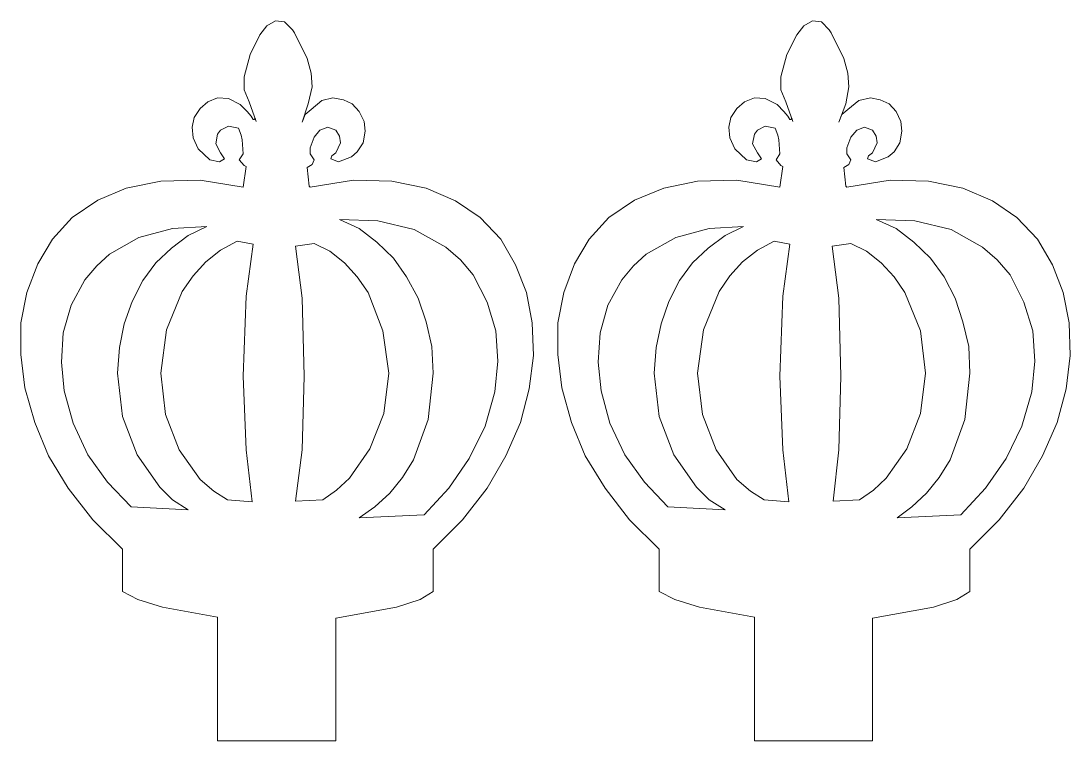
# Model space of a CAD drawing. Header units: inches. Extents: x -4.04 to 3.96, y -5.52 to 0.82.
# Drawn here: x 0.8824 to 1.2558, y -2.6789 to -2.4227 of the extents above; entities that cross this region are included whole.
import ezdxf

# ---------------------------------------------------------------- set-up
doc = ezdxf.new("R2010")
doc.units = ezdxf.units.IN
doc.header["$MEASUREMENT"] = 0
doc.layers.add('Katman 1', color=7, linetype='Continuous')

msp = doc.modelspace()

# ---------------------------------------------------------------- linework, layer by layer
at = {"layer": 'Katman 1', "color": 250, "lineweight": 9}
for points in [[(0.96992, -2.4244), (0.96992, -2.4244), (0.97304, -2.42266), (0.97304, -2.42266)], [(0.97304, -2.42266), (0.97304, -2.42266), (0.97621, -2.423), (0.97621, -2.423)], [(0.97621, -2.423), (0.97621, -2.423), (0.97899, -2.42581), (0.97899, -2.42581)], [(1.16102, -2.4244), (1.16102, -2.4244), (1.16413, -2.42266), (1.16413, -2.42266)], [(1.16413, -2.42266), (1.16413, -2.42266), (1.16731, -2.423), (1.16731, -2.423)], [(1.16731, -2.423), (1.16731, -2.423), (1.17009, -2.42581), (1.17009, -2.42581)], [(0.96746, -2.42757), (0.96746, -2.42757), (0.96992, -2.4244), (0.96992, -2.4244)], [(0.97899, -2.42581), (0.97899, -2.42581), (0.9797, -2.42686), (0.9797, -2.42686)], [(0.9797, -2.42686), (0.9797, -2.42686), (0.98428, -2.43597), (0.98428, -2.43597)], [(1.15853, -2.42757), (1.15853, -2.42757), (1.16102, -2.4244), (1.16102, -2.4244)], [(1.17009, -2.42581), (1.17009, -2.42581), (1.17076, -2.42686), (1.17076, -2.42686)], [(1.17076, -2.42686), (1.17076, -2.42686), (1.17533, -2.43597), (1.17533, -2.43597)], [(0.96392, -2.43455), (0.96392, -2.43455), (0.96746, -2.42757), (0.96746, -2.42757)], [(1.15502, -2.43455), (1.15502, -2.43455), (1.15853, -2.42757), (1.15853, -2.42757)], [(0.96185, -2.44259), (0.96185, -2.44259), (0.96392, -2.43455), (0.96392, -2.43455)], [(1.15293, -2.44259), (1.15293, -2.44259), (1.15502, -2.43455), (1.15502, -2.43455)], [(0.98428, -2.43597), (0.98428, -2.43597), (0.98563, -2.44122), (0.98563, -2.44122)], [(1.17533, -2.43597), (1.17533, -2.43597), (1.17676, -2.44122), (1.17676, -2.44122)], [(0.98563, -2.44122), (0.98563, -2.44122), (0.98601, -2.44611), (0.98601, -2.44611)], [(1.17676, -2.44122), (1.17676, -2.44122), (1.17709, -2.44611), (1.17709, -2.44611)], [(0.96185, -2.44713), (0.96185, -2.44713), (0.96185, -2.44259), (0.96185, -2.44259)], [(1.15293, -2.44713), (1.15293, -2.44713), (1.15293, -2.44259), (1.15293, -2.44259)], [(0.96359, -2.45137), (0.96359, -2.45137), (0.96185, -2.44713), (0.96185, -2.44713)], [(0.98601, -2.44611), (0.98601, -2.44611), (0.98459, -2.45208), (0.98459, -2.45208)], [(1.15469, -2.45137), (1.15469, -2.45137), (1.15293, -2.44713), (1.15293, -2.44713)], [(1.17709, -2.44611), (1.17709, -2.44611), (1.17604, -2.45208), (1.17604, -2.45208)], [(0.94612, -2.4538), (0.94612, -2.4538), (0.9489, -2.45137), (0.9489, -2.45137)], [(0.9489, -2.45137), (0.9489, -2.45137), (0.95239, -2.44997), (0.95239, -2.44997)], [(0.95239, -2.44997), (0.95239, -2.44997), (0.95626, -2.45028), (0.95626, -2.45028)], [(0.95626, -2.45028), (0.95626, -2.45028), (0.96046, -2.45242), (0.96046, -2.45242)], [(0.96046, -2.45242), (0.96046, -2.45242), (0.96288, -2.45486), (0.96288, -2.45486)], [(0.96606, -2.45837), (0.96606, -2.45837), (0.96359, -2.45137), (0.96359, -2.45137)], [(0.98459, -2.45208), (0.98459, -2.45208), (0.98248, -2.45871), (0.98248, -2.45871)], [(0.98563, -2.45415), (0.98563, -2.45415), (0.9895, -2.451), (0.9895, -2.451)], [(0.9895, -2.451), (0.9895, -2.451), (0.99335, -2.44997), (0.99335, -2.44997)], [(0.99335, -2.44997), (0.99335, -2.44997), (0.99721, -2.45069), (0.99721, -2.45069)], [(0.99721, -2.45069), (0.99721, -2.45069), (1.00032, -2.45208), (1.00032, -2.45208)], [(1.00032, -2.45208), (1.00032, -2.45208), (1.00279, -2.45486), (1.00279, -2.45486)], [(1.13718, -2.4538), (1.13718, -2.4538), (1.14, -2.45137), (1.14, -2.45137)], [(1.14, -2.45137), (1.14, -2.45137), (1.14349, -2.44997), (1.14349, -2.44997)], [(1.14349, -2.44997), (1.14349, -2.44997), (1.14733, -2.45028), (1.14733, -2.45028)], [(1.14733, -2.45028), (1.14733, -2.45028), (1.15154, -2.45242), (1.15154, -2.45242)], [(1.15154, -2.45242), (1.15154, -2.45242), (1.154, -2.45486), (1.154, -2.45486)], [(1.15715, -2.45837), (1.15715, -2.45837), (1.15469, -2.45137), (1.15469, -2.45137)], [(1.17604, -2.45208), (1.17604, -2.45208), (1.17358, -2.45871), (1.17358, -2.45871)], [(1.17676, -2.45415), (1.17676, -2.45415), (1.18062, -2.451), (1.18062, -2.451)], [(1.18062, -2.451), (1.18062, -2.451), (1.18478, -2.44997), (1.18478, -2.44997)], [(1.18478, -2.44997), (1.18478, -2.44997), (1.18827, -2.45069), (1.18827, -2.45069)], [(1.18827, -2.45069), (1.18827, -2.45069), (1.19145, -2.45208), (1.19145, -2.45208)], [(1.19145, -2.45208), (1.19145, -2.45208), (1.19389, -2.45486), (1.19389, -2.45486)], [(0.94328, -2.46044), (0.94328, -2.46044), (0.94399, -2.45695), (0.94399, -2.45695)], [(0.94399, -2.45695), (0.94399, -2.45695), (0.94612, -2.4538), (0.94612, -2.4538)], [(0.96288, -2.45486), (0.96288, -2.45486), (0.9643, -2.45657), (0.9643, -2.45657)], [(0.9643, -2.45657), (0.9643, -2.45657), (0.96499, -2.45766), (0.96499, -2.45766)], [(0.98248, -2.45871), (0.98248, -2.45871), (0.98357, -2.45591), (0.98357, -2.45591)], [(0.98357, -2.45591), (0.98357, -2.45591), (0.98563, -2.45415), (0.98563, -2.45415)], [(1.00279, -2.45486), (1.00279, -2.45486), (1.00455, -2.45837), (1.00455, -2.45837)], [(1.13438, -2.46044), (1.13438, -2.46044), (1.13509, -2.45695), (1.13509, -2.45695)], [(1.13509, -2.45695), (1.13509, -2.45695), (1.13718, -2.4538), (1.13718, -2.4538)], [(1.154, -2.45486), (1.154, -2.45486), (1.1554, -2.45657), (1.1554, -2.45657)], [(1.1554, -2.45657), (1.1554, -2.45657), (1.15607, -2.45766), (1.15607, -2.45766)], [(1.17358, -2.45871), (1.17358, -2.45871), (1.17462, -2.45591), (1.17462, -2.45591)], [(1.17462, -2.45591), (1.17462, -2.45591), (1.17676, -2.45415), (1.17676, -2.45415)], [(1.19389, -2.45486), (1.19389, -2.45486), (1.19565, -2.45837), (1.19565, -2.45837)], [(0.94366, -2.46429), (0.94366, -2.46429), (0.94328, -2.46044), (0.94328, -2.46044)], [(0.95626, -2.46011), (0.95626, -2.46011), (0.95343, -2.46151), (0.95343, -2.46151)], [(0.95976, -2.46082), (0.95976, -2.46082), (0.95626, -2.46011), (0.95626, -2.46011)], [(0.96081, -2.46324), (0.96081, -2.46324), (0.95976, -2.46082), (0.95976, -2.46082)], [(0.96499, -2.45766), (0.96499, -2.45766), (0.96539, -2.45766), (0.96539, -2.45766)], [(0.96539, -2.45766), (0.96539, -2.45766), (0.9657, -2.45729), (0.9657, -2.45729)], [(0.9657, -2.45729), (0.9657, -2.45729), (0.96606, -2.45837), (0.96606, -2.45837)], [(0.99159, -2.46044), (0.99159, -2.46044), (0.98879, -2.46151), (0.98879, -2.46151)], [(0.99444, -2.46151), (0.99444, -2.46151), (0.99159, -2.46044), (0.99159, -2.46044)], [(1.00455, -2.45837), (1.00455, -2.45837), (1.0049, -2.46186), (1.0049, -2.46186)], [(1.13471, -2.46429), (1.13471, -2.46429), (1.13438, -2.46044), (1.13438, -2.46044)], [(1.14733, -2.46011), (1.14733, -2.46011), (1.14456, -2.46151), (1.14456, -2.46151)], [(1.15082, -2.46082), (1.15082, -2.46082), (1.14733, -2.46011), (1.14733, -2.46011)], [(1.15187, -2.46324), (1.15187, -2.46324), (1.15082, -2.46082), (1.15082, -2.46082)], [(1.15607, -2.45766), (1.15607, -2.45766), (1.15644, -2.45766), (1.15644, -2.45766)], [(1.15644, -2.45766), (1.15644, -2.45766), (1.15678, -2.45729), (1.15678, -2.45729)], [(1.15678, -2.45729), (1.15678, -2.45729), (1.15715, -2.45837), (1.15715, -2.45837)], [(1.18271, -2.46044), (1.18271, -2.46044), (1.17991, -2.46151), (1.17991, -2.46151)], [(1.18549, -2.46151), (1.18549, -2.46151), (1.18271, -2.46044), (1.18271, -2.46044)], [(1.19565, -2.45837), (1.19565, -2.45837), (1.19596, -2.46186), (1.19596, -2.46186)], [(0.94541, -2.46815), (0.94541, -2.46815), (0.94366, -2.46429), (0.94366, -2.46429)], [(0.95239, -2.46291), (0.95239, -2.46291), (0.9517, -2.46642), (0.9517, -2.46642)], [(0.95343, -2.46151), (0.95343, -2.46151), (0.95239, -2.46291), (0.95239, -2.46291)], [(0.96117, -2.465), (0.96117, -2.465), (0.96081, -2.46324), (0.96081, -2.46324)], [(0.9867, -2.46395), (0.9867, -2.46395), (0.9853, -2.46782), (0.9853, -2.46782)], [(0.98879, -2.46151), (0.98879, -2.46151), (0.9867, -2.46395), (0.9867, -2.46395)], [(0.99579, -2.46362), (0.99579, -2.46362), (0.99444, -2.46151), (0.99444, -2.46151)], [(0.99615, -2.46606), (0.99615, -2.46606), (0.99579, -2.46362), (0.99579, -2.46362)], [(1.0049, -2.46186), (1.0049, -2.46186), (1.00422, -2.46606), (1.00422, -2.46606)], [(1.13651, -2.46815), (1.13651, -2.46815), (1.13471, -2.46429), (1.13471, -2.46429)], [(1.14349, -2.46291), (1.14349, -2.46291), (1.14278, -2.46642), (1.14278, -2.46642)], [(1.14456, -2.46151), (1.14456, -2.46151), (1.14349, -2.46291), (1.14349, -2.46291)], [(1.15222, -2.465), (1.15222, -2.465), (1.15187, -2.46324), (1.15187, -2.46324)], [(1.1778, -2.46395), (1.1778, -2.46395), (1.17642, -2.46782), (1.17642, -2.46782)], [(1.17991, -2.46151), (1.17991, -2.46151), (1.1778, -2.46395), (1.1778, -2.46395)], [(1.18687, -2.46362), (1.18687, -2.46362), (1.18549, -2.46151), (1.18549, -2.46151)], [(1.18722, -2.46606), (1.18722, -2.46606), (1.18687, -2.46362), (1.18687, -2.46362)], [(1.19596, -2.46186), (1.19596, -2.46186), (1.19527, -2.46606), (1.19527, -2.46606)], [(0.94961, -2.47202), (0.94961, -2.47202), (0.94541, -2.46815), (0.94541, -2.46815)], [(0.9517, -2.46642), (0.9517, -2.46642), (0.95343, -2.46955), (0.95343, -2.46955)], [(0.96152, -2.46991), (0.96152, -2.46991), (0.96117, -2.465), (0.96117, -2.465)], [(0.9853, -2.46782), (0.9853, -2.46782), (0.9853, -2.46991), (0.9853, -2.46991)], [(0.99444, -2.46955), (0.99444, -2.46955), (0.99615, -2.46606), (0.99615, -2.46606)], [(1.00422, -2.46606), (1.00422, -2.46606), (1.00212, -2.46924), (1.00212, -2.46924)], [(1.14071, -2.47202), (1.14071, -2.47202), (1.13651, -2.46815), (1.13651, -2.46815)], [(1.14278, -2.46642), (1.14278, -2.46642), (1.14456, -2.46955), (1.14456, -2.46955)], [(1.15257, -2.46991), (1.15257, -2.46991), (1.15222, -2.465), (1.15222, -2.465)], [(1.17642, -2.46782), (1.17642, -2.46782), (1.17642, -2.46991), (1.17642, -2.46991)], [(1.18549, -2.46955), (1.18549, -2.46955), (1.18722, -2.46606), (1.18722, -2.46606)], [(1.19527, -2.46606), (1.19527, -2.46606), (1.1932, -2.46924), (1.1932, -2.46924)], [(0.9531, -2.47273), (0.9531, -2.47273), (0.94961, -2.47202), (0.94961, -2.47202)], [(0.95483, -2.47167), (0.95483, -2.47167), (0.9531, -2.47273), (0.9531, -2.47273)], [(0.95343, -2.46955), (0.95343, -2.46955), (0.95483, -2.47167), (0.95483, -2.47167)], [(0.9601, -2.47202), (0.9601, -2.47202), (0.96152, -2.46991), (0.96152, -2.46991)], [(0.96185, -2.47411), (0.96185, -2.47411), (0.9601, -2.47202), (0.9601, -2.47202)], [(0.9853, -2.46991), (0.9853, -2.46991), (0.9867, -2.47202), (0.9867, -2.47202)], [(0.9867, -2.47202), (0.9867, -2.47202), (0.98601, -2.47378), (0.98601, -2.47378)], [(0.99263, -2.47167), (0.99263, -2.47167), (0.99301, -2.4706), (0.99301, -2.4706)], [(0.99546, -2.47273), (0.99546, -2.47273), (0.99263, -2.47167), (0.99263, -2.47167)], [(0.99301, -2.4706), (0.99301, -2.4706), (0.99444, -2.46955), (0.99444, -2.46955)], [(1.00002, -2.47098), (1.00002, -2.47098), (0.99546, -2.47273), (0.99546, -2.47273)], [(1.00212, -2.46924), (1.00212, -2.46924), (1.00002, -2.47098), (1.00002, -2.47098)], [(1.1442, -2.47273), (1.1442, -2.47273), (1.14071, -2.47202), (1.14071, -2.47202)], [(1.14596, -2.47167), (1.14596, -2.47167), (1.1442, -2.47273), (1.1442, -2.47273)], [(1.14456, -2.46955), (1.14456, -2.46955), (1.14596, -2.47167), (1.14596, -2.47167)], [(1.1512, -2.47202), (1.1512, -2.47202), (1.15257, -2.46991), (1.15257, -2.46991)], [(1.15293, -2.47411), (1.15293, -2.47411), (1.1512, -2.47202), (1.1512, -2.47202)], [(1.17642, -2.46991), (1.17642, -2.46991), (1.1778, -2.47202), (1.1778, -2.47202)], [(1.1778, -2.47202), (1.1778, -2.47202), (1.17709, -2.47378), (1.17709, -2.47378)], [(1.18373, -2.47167), (1.18373, -2.47167), (1.18409, -2.4706), (1.18409, -2.4706)], [(1.18654, -2.47273), (1.18654, -2.47273), (1.18373, -2.47167), (1.18373, -2.47167)], [(1.18409, -2.4706), (1.18409, -2.4706), (1.18549, -2.46955), (1.18549, -2.46955)], [(1.19107, -2.47098), (1.19107, -2.47098), (1.18654, -2.47273), (1.18654, -2.47273)], [(1.1932, -2.46924), (1.1932, -2.46924), (1.19107, -2.47098), (1.19107, -2.47098)], [(0.96152, -2.4818), (0.96152, -2.4818), (0.96254, -2.47444), (0.96254, -2.47444)], [(0.96254, -2.47444), (0.96254, -2.47444), (0.96185, -2.47411), (0.96185, -2.47411)], [(0.98601, -2.47378), (0.98601, -2.47378), (0.98428, -2.47482), (0.98428, -2.47482)], [(0.98428, -2.47482), (0.98428, -2.47482), (0.98495, -2.48146), (0.98495, -2.48146)], [(1.15257, -2.4818), (1.15257, -2.4818), (1.15365, -2.47444), (1.15365, -2.47444)], [(1.15365, -2.47444), (1.15365, -2.47444), (1.15293, -2.47411), (1.15293, -2.47411)], [(1.17709, -2.47378), (1.17709, -2.47378), (1.17533, -2.47482), (1.17533, -2.47482)], [(1.17533, -2.47482), (1.17533, -2.47482), (1.17604, -2.48146), (1.17604, -2.48146)], [(0.93212, -2.47971), (0.93212, -2.47971), (0.94612, -2.47935), (0.94612, -2.47935)], [(0.94612, -2.47935), (0.94612, -2.47935), (0.96152, -2.4818), (0.96152, -2.4818)], [(0.9853, -2.4818), (0.9853, -2.4818), (1.00072, -2.47935), (1.00072, -2.47935)], [(1.00072, -2.47935), (1.00072, -2.47935), (1.01435, -2.47971), (1.01435, -2.47971)], [(1.12317, -2.47971), (1.12317, -2.47971), (1.13718, -2.47935), (1.13718, -2.47935)], [(1.13718, -2.47935), (1.13718, -2.47935), (1.15257, -2.4818), (1.15257, -2.4818)], [(1.17642, -2.4818), (1.17642, -2.4818), (1.19178, -2.47935), (1.19178, -2.47935)], [(1.19178, -2.47935), (1.19178, -2.47935), (1.20543, -2.47971), (1.20543, -2.47971)], [(0.9097, -2.48637), (0.9097, -2.48637), (0.91985, -2.48213), (0.91985, -2.48213)], [(0.91985, -2.48213), (0.91985, -2.48213), (0.93212, -2.47971), (0.93212, -2.47971)], [(0.98495, -2.48146), (0.98495, -2.48146), (0.9853, -2.4818), (0.9853, -2.4818)], [(1.01435, -2.47971), (1.01435, -2.47971), (1.02659, -2.48213), (1.02659, -2.48213)], [(1.02659, -2.48213), (1.02659, -2.48213), (1.03708, -2.48671), (1.03708, -2.48671)], [(1.10082, -2.48637), (1.10082, -2.48637), (1.11128, -2.48213), (1.11128, -2.48213)], [(1.11128, -2.48213), (1.11128, -2.48213), (1.12317, -2.47971), (1.12317, -2.47971)], [(1.17604, -2.48146), (1.17604, -2.48146), (1.17642, -2.4818), (1.17642, -2.4818)], [(1.20543, -2.47971), (1.20543, -2.47971), (1.21769, -2.48213), (1.21769, -2.48213)], [(1.21769, -2.48213), (1.21769, -2.48213), (1.2282, -2.48671), (1.2282, -2.48671)], [(0.90063, -2.49264), (0.90063, -2.49264), (0.9097, -2.48637), (0.9097, -2.48637)], [(1.03708, -2.48671), (1.03708, -2.48671), (1.04586, -2.49264), (1.04586, -2.49264)], [(1.09169, -2.49264), (1.09169, -2.49264), (1.10082, -2.48637), (1.10082, -2.48637)], [(1.2282, -2.48671), (1.2282, -2.48671), (1.23694, -2.49264), (1.23694, -2.49264)], [(0.89363, -2.50035), (0.89363, -2.50035), (0.90063, -2.49264), (0.90063, -2.49264)], [(1.00279, -2.49648), (1.00279, -2.49648), (0.99579, -2.49333), (0.99579, -2.49333)], [(0.99579, -2.49333), (0.99579, -2.49333), (1.00946, -2.49371), (1.00946, -2.49371)], [(1.00946, -2.49371), (1.00946, -2.49371), (1.02241, -2.49687), (1.02241, -2.49687)], [(1.04586, -2.49264), (1.04586, -2.49264), (1.05319, -2.50035), (1.05319, -2.50035)], [(1.08469, -2.50035), (1.08469, -2.50035), (1.09169, -2.49264), (1.09169, -2.49264)], [(1.19389, -2.49648), (1.19389, -2.49648), (1.18687, -2.49333), (1.18687, -2.49333)], [(1.18687, -2.49333), (1.18687, -2.49333), (1.20056, -2.49371), (1.20056, -2.49371)], [(1.20056, -2.49371), (1.20056, -2.49371), (1.21349, -2.49687), (1.21349, -2.49687)], [(1.23694, -2.49264), (1.23694, -2.49264), (1.2443, -2.50035), (1.2443, -2.50035)], [(0.93628, -2.49648), (0.93628, -2.49648), (0.92439, -2.49967), (0.92439, -2.49967)], [(0.94852, -2.49582), (0.94852, -2.49582), (0.93628, -2.49648), (0.93628, -2.49648)], [(0.94192, -2.49895), (0.94192, -2.49895), (0.94852, -2.49582), (0.94852, -2.49582)], [(1.00908, -2.5014), (1.00908, -2.5014), (1.00279, -2.49648), (1.00279, -2.49648)], [(1.02241, -2.49687), (1.02241, -2.49687), (1.03359, -2.50315), (1.03359, -2.50315)], [(1.1274, -2.49648), (1.1274, -2.49648), (1.11548, -2.49967), (1.11548, -2.49967)], [(1.13962, -2.49582), (1.13962, -2.49582), (1.1274, -2.49648), (1.1274, -2.49648)], [(1.13302, -2.49895), (1.13302, -2.49895), (1.13962, -2.49582), (1.13962, -2.49582)], [(1.20018, -2.5014), (1.20018, -2.5014), (1.19389, -2.49648), (1.19389, -2.49648)], [(1.21349, -2.49687), (1.21349, -2.49687), (1.22469, -2.50315), (1.22469, -2.50315)], [(0.88834, -2.50909), (0.88834, -2.50909), (0.89363, -2.50035), (0.89363, -2.50035)], [(0.92439, -2.49967), (0.92439, -2.49967), (0.9139, -2.5056), (0.9139, -2.5056)], [(0.93596, -2.50349), (0.93596, -2.50349), (0.94192, -2.49895), (0.94192, -2.49895)], [(0.95939, -2.50106), (0.95939, -2.50106), (0.95343, -2.5042), (0.95343, -2.5042)], [(0.96499, -2.50211), (0.96499, -2.50211), (0.95939, -2.50106), (0.95939, -2.50106)], [(0.9867, -2.50178), (0.9867, -2.50178), (0.98006, -2.50278), (0.98006, -2.50278)], [(0.9923, -2.50458), (0.9923, -2.50458), (0.9867, -2.50178), (0.9867, -2.50178)], [(1.01504, -2.50702), (1.01504, -2.50702), (1.00908, -2.5014), (1.00908, -2.5014)], [(1.05319, -2.50035), (1.05319, -2.50035), (1.05848, -2.50944), (1.05848, -2.50944)], [(1.07944, -2.50909), (1.07944, -2.50909), (1.08469, -2.50035), (1.08469, -2.50035)], [(1.11548, -2.49967), (1.11548, -2.49967), (1.105, -2.5056), (1.105, -2.5056)], [(1.12702, -2.50349), (1.12702, -2.50349), (1.13302, -2.49895), (1.13302, -2.49895)], [(1.15049, -2.50106), (1.15049, -2.50106), (1.14456, -2.5042), (1.14456, -2.5042)], [(1.15607, -2.50211), (1.15607, -2.50211), (1.15049, -2.50106), (1.15049, -2.50106)], [(1.1778, -2.50178), (1.1778, -2.50178), (1.17118, -2.50278), (1.17118, -2.50278)], [(1.1834, -2.50458), (1.1834, -2.50458), (1.1778, -2.50178), (1.1778, -2.50178)], [(1.20614, -2.50702), (1.20614, -2.50702), (1.20018, -2.5014), (1.20018, -2.5014)], [(1.2443, -2.50035), (1.2443, -2.50035), (1.24954, -2.50944), (1.24954, -2.50944)], [(0.9139, -2.5056), (0.9139, -2.5056), (0.90936, -2.50982), (0.90936, -2.50982)], [(0.93039, -2.50876), (0.93039, -2.50876), (0.93596, -2.50349), (0.93596, -2.50349)], [(0.95343, -2.5042), (0.95343, -2.5042), (0.94823, -2.5084), (0.94823, -2.5084)], [(0.96254, -2.52062), (0.96254, -2.52062), (0.96499, -2.50211), (0.96499, -2.50211)], [(0.98006, -2.50278), (0.98006, -2.50278), (0.98248, -2.52133), (0.98248, -2.52133)], [(0.99755, -2.50876), (0.99755, -2.50876), (0.9923, -2.50458), (0.9923, -2.50458)], [(1.03359, -2.50315), (1.03359, -2.50315), (1.03884, -2.50769), (1.03884, -2.50769)], [(1.105, -2.5056), (1.105, -2.5056), (1.10046, -2.50982), (1.10046, -2.50982)], [(1.12144, -2.50876), (1.12144, -2.50876), (1.12702, -2.50349), (1.12702, -2.50349)], [(1.14456, -2.5042), (1.14456, -2.5042), (1.13929, -2.5084), (1.13929, -2.5084)], [(1.15365, -2.52062), (1.15365, -2.52062), (1.15607, -2.50211), (1.15607, -2.50211)], [(1.17118, -2.50278), (1.17118, -2.50278), (1.17358, -2.52133), (1.17358, -2.52133)], [(1.18865, -2.50876), (1.18865, -2.50876), (1.1834, -2.50458), (1.1834, -2.50458)], [(1.22469, -2.50315), (1.22469, -2.50315), (1.22994, -2.50769), (1.22994, -2.50769)], [(0.8845, -2.51924), (0.8845, -2.51924), (0.88834, -2.50909), (0.88834, -2.50909)], [(0.92581, -2.51504), (0.92581, -2.51504), (0.93039, -2.50876), (0.93039, -2.50876)], [(0.94823, -2.5084), (0.94823, -2.5084), (0.94366, -2.51331), (0.94366, -2.51331)], [(1.00212, -2.51364), (1.00212, -2.51364), (0.99755, -2.50876), (0.99755, -2.50876)], [(1.01959, -2.51364), (1.01959, -2.51364), (1.01504, -2.50702), (1.01504, -2.50702)], [(1.03884, -2.50769), (1.03884, -2.50769), (1.04339, -2.51298), (1.04339, -2.51298)], [(1.05848, -2.50944), (1.05848, -2.50944), (1.06231, -2.51924), (1.06231, -2.51924)], [(1.07562, -2.51924), (1.07562, -2.51924), (1.07944, -2.50909), (1.07944, -2.50909)], [(1.11686, -2.51504), (1.11686, -2.51504), (1.12144, -2.50876), (1.12144, -2.50876)], [(1.13929, -2.5084), (1.13929, -2.5084), (1.13471, -2.51331), (1.13471, -2.51331)], [(1.1932, -2.51364), (1.1932, -2.51364), (1.18865, -2.50876), (1.18865, -2.50876)], [(1.21105, -2.51364), (1.21105, -2.51364), (1.20614, -2.50702), (1.20614, -2.50702)], [(1.22994, -2.50769), (1.22994, -2.50769), (1.23447, -2.51298), (1.23447, -2.51298)], [(1.24954, -2.50944), (1.24954, -2.50944), (1.25341, -2.51924), (1.25341, -2.51924)], [(0.90936, -2.50982), (0.90936, -2.50982), (0.90516, -2.51473), (0.90516, -2.51473)], [(1.04339, -2.51298), (1.04339, -2.51298), (1.04833, -2.52276), (1.04833, -2.52276)], [(1.10046, -2.50982), (1.10046, -2.50982), (1.09626, -2.51473), (1.09626, -2.51473)], [(1.23447, -2.51298), (1.23447, -2.51298), (1.23938, -2.52276), (1.23938, -2.52276)], [(0.90516, -2.51473), (0.90516, -2.51473), (0.90025, -2.5238), (0.90025, -2.5238)], [(0.92196, -2.52242), (0.92196, -2.52242), (0.92581, -2.51504), (0.92581, -2.51504)], [(0.94366, -2.51331), (0.94366, -2.51331), (0.93979, -2.51889), (0.93979, -2.51889)], [(1.00595, -2.51924), (1.00595, -2.51924), (1.00212, -2.51364), (1.00212, -2.51364)], [(1.02381, -2.52133), (1.02381, -2.52133), (1.01959, -2.51364), (1.01959, -2.51364)], [(1.09626, -2.51473), (1.09626, -2.51473), (1.09135, -2.5238), (1.09135, -2.5238)], [(1.11304, -2.52242), (1.11304, -2.52242), (1.11686, -2.51504), (1.11686, -2.51504)], [(1.13471, -2.51331), (1.13471, -2.51331), (1.13089, -2.51889), (1.13089, -2.51889)], [(1.19707, -2.51924), (1.19707, -2.51924), (1.1932, -2.51364), (1.1932, -2.51364)], [(1.21492, -2.52133), (1.21492, -2.52133), (1.21105, -2.51364), (1.21105, -2.51364)], [(0.88239, -2.53011), (0.88239, -2.53011), (0.8845, -2.51924), (0.8845, -2.51924)], [(0.93979, -2.51889), (0.93979, -2.51889), (0.93419, -2.53258), (0.93419, -2.53258)], [(0.96152, -2.549), (0.96152, -2.549), (0.96254, -2.52062), (0.96254, -2.52062)], [(1.01119, -2.53291), (1.01119, -2.53291), (1.00595, -2.51924), (1.00595, -2.51924)], [(1.06231, -2.51924), (1.06231, -2.51924), (1.0644, -2.53011), (1.0644, -2.53011)], [(1.07351, -2.53011), (1.07351, -2.53011), (1.07562, -2.51924), (1.07562, -2.51924)], [(1.13089, -2.51889), (1.13089, -2.51889), (1.12531, -2.53258), (1.12531, -2.53258)], [(1.15257, -2.549), (1.15257, -2.549), (1.15365, -2.52062), (1.15365, -2.52062)], [(1.20262, -2.53291), (1.20262, -2.53291), (1.19707, -2.51924), (1.19707, -2.51924)], [(1.25341, -2.51924), (1.25341, -2.51924), (1.25549, -2.53011), (1.25549, -2.53011)], [(0.90025, -2.5238), (0.90025, -2.5238), (0.89745, -2.5336), (0.89745, -2.5336)], [(0.91914, -2.53046), (0.91914, -2.53046), (0.92196, -2.52242), (0.92196, -2.52242)], [(0.98248, -2.52133), (0.98248, -2.52133), (0.98319, -2.549), (0.98319, -2.549)], [(1.02659, -2.52976), (1.02659, -2.52976), (1.02381, -2.52133), (1.02381, -2.52133)], [(1.04833, -2.52276), (1.04833, -2.52276), (1.05144, -2.53291), (1.05144, -2.53291)], [(1.09135, -2.5238), (1.09135, -2.5238), (1.08853, -2.5336), (1.08853, -2.5336)], [(1.11024, -2.53046), (1.11024, -2.53046), (1.11304, -2.52242), (1.11304, -2.52242)], [(1.17358, -2.52133), (1.17358, -2.52133), (1.17429, -2.549), (1.17429, -2.549)], [(1.21769, -2.52976), (1.21769, -2.52976), (1.21492, -2.52133), (1.21492, -2.52133)], [(1.23938, -2.52276), (1.23938, -2.52276), (1.24254, -2.53291), (1.24254, -2.53291)], [(0.88239, -2.54131), (0.88239, -2.54131), (0.88239, -2.53011), (0.88239, -2.53011)], [(0.91741, -2.53885), (0.91741, -2.53885), (0.91914, -2.53046), (0.91914, -2.53046)], [(1.02868, -2.53854), (1.02868, -2.53854), (1.02659, -2.52976), (1.02659, -2.52976)], [(1.0644, -2.53011), (1.0644, -2.53011), (1.06478, -2.54165), (1.06478, -2.54165)], [(1.07351, -2.54131), (1.07351, -2.54131), (1.07351, -2.53011), (1.07351, -2.53011)], [(1.10851, -2.53885), (1.10851, -2.53885), (1.11024, -2.53046), (1.11024, -2.53046)], [(1.21978, -2.53854), (1.21978, -2.53854), (1.21769, -2.52976), (1.21769, -2.52976)], [(1.25549, -2.53011), (1.25549, -2.53011), (1.25583, -2.54165), (1.25583, -2.54165)], [(0.89745, -2.5336), (0.89745, -2.5336), (0.89676, -2.54411), (0.89676, -2.54411)], [(0.93419, -2.53258), (0.93419, -2.53258), (0.93212, -2.54793), (0.93212, -2.54793)], [(1.01328, -2.54793), (1.01328, -2.54793), (1.01119, -2.53291), (1.01119, -2.53291)], [(1.05144, -2.53291), (1.05144, -2.53291), (1.05213, -2.54374), (1.05213, -2.54374)], [(1.08853, -2.5336), (1.08853, -2.5336), (1.08784, -2.54411), (1.08784, -2.54411)], [(1.12531, -2.53258), (1.12531, -2.53258), (1.12317, -2.54793), (1.12317, -2.54793)], [(1.20438, -2.54793), (1.20438, -2.54793), (1.20262, -2.53291), (1.20262, -2.53291)], [(1.24254, -2.53291), (1.24254, -2.53291), (1.24325, -2.54374), (1.24325, -2.54374)], [(0.91672, -2.54793), (0.91672, -2.54793), (0.91741, -2.53885), (0.91741, -2.53885)], [(1.02906, -2.54793), (1.02906, -2.54793), (1.02868, -2.53854), (1.02868, -2.53854)], [(1.1078, -2.54793), (1.1078, -2.54793), (1.10851, -2.53885), (1.10851, -2.53885)], [(1.22011, -2.54793), (1.22011, -2.54793), (1.21978, -2.53854), (1.21978, -2.53854)], [(0.88381, -2.5532), (0.88381, -2.5532), (0.88239, -2.54131), (0.88239, -2.54131)], [(1.06478, -2.54165), (1.06478, -2.54165), (1.06335, -2.55356), (1.06335, -2.55356)], [(1.07493, -2.5532), (1.07493, -2.5532), (1.07351, -2.54131), (1.07351, -2.54131)], [(1.25583, -2.54165), (1.25583, -2.54165), (1.25445, -2.55356), (1.25445, -2.55356)], [(0.89676, -2.54411), (0.89676, -2.54411), (0.89781, -2.55425), (0.89781, -2.55425)], [(1.05213, -2.54374), (1.05213, -2.54374), (1.0511, -2.5546), (1.0511, -2.5546)], [(1.08784, -2.54411), (1.08784, -2.54411), (1.08889, -2.55425), (1.08889, -2.55425)], [(1.24325, -2.54374), (1.24325, -2.54374), (1.24218, -2.5546), (1.24218, -2.5546)], [(0.91847, -2.56333), (0.91847, -2.56333), (0.91672, -2.54793), (0.91672, -2.54793)], [(0.93212, -2.54793), (0.93212, -2.54793), (0.93388, -2.56262), (0.93388, -2.56262)], [(0.96254, -2.57527), (0.96254, -2.57527), (0.96152, -2.549), (0.96152, -2.549)], [(0.98319, -2.549), (0.98319, -2.549), (0.98248, -2.57527), (0.98248, -2.57527)], [(1.01157, -2.56229), (1.01157, -2.56229), (1.01328, -2.54793), (1.01328, -2.54793)], [(1.0273, -2.5644), (1.0273, -2.5644), (1.02906, -2.54793), (1.02906, -2.54793)], [(1.10953, -2.56333), (1.10953, -2.56333), (1.1078, -2.54793), (1.1078, -2.54793)], [(1.12317, -2.54793), (1.12317, -2.54793), (1.12496, -2.56262), (1.12496, -2.56262)], [(1.15365, -2.57527), (1.15365, -2.57527), (1.15257, -2.549), (1.15257, -2.549)], [(1.17429, -2.549), (1.17429, -2.549), (1.17358, -2.57527), (1.17358, -2.57527)], [(1.20262, -2.56229), (1.20262, -2.56229), (1.20438, -2.54793), (1.20438, -2.54793)], [(1.21838, -2.5644), (1.21838, -2.5644), (1.22011, -2.54793), (1.22011, -2.54793)], [(0.8873, -2.56547), (0.8873, -2.56547), (0.88381, -2.5532), (0.88381, -2.5532)], [(0.89781, -2.55425), (0.89781, -2.55425), (0.90094, -2.56582), (0.90094, -2.56582)], [(1.06335, -2.55356), (1.06335, -2.55356), (1.0602, -2.56547), (1.0602, -2.56547)], [(1.07837, -2.56547), (1.07837, -2.56547), (1.07493, -2.5532), (1.07493, -2.5532)], [(1.08889, -2.55425), (1.08889, -2.55425), (1.09202, -2.56582), (1.09202, -2.56582)], [(1.25445, -2.55356), (1.25445, -2.55356), (1.25127, -2.56547), (1.25127, -2.56547)], [(1.0511, -2.5546), (1.0511, -2.5546), (1.04761, -2.56682), (1.04761, -2.56682)], [(1.24218, -2.5546), (1.24218, -2.5546), (1.23867, -2.56682), (1.23867, -2.56682)], [(0.89221, -2.57736), (0.89221, -2.57736), (0.8873, -2.56547), (0.8873, -2.56547)], [(0.92372, -2.57702), (0.92372, -2.57702), (0.91847, -2.56333), (0.91847, -2.56333)], [(0.93388, -2.56262), (0.93388, -2.56262), (0.93874, -2.57527), (0.93874, -2.57527)], [(1.00661, -2.57492), (1.00661, -2.57492), (1.01157, -2.56229), (1.01157, -2.56229)], [(1.02206, -2.57878), (1.02206, -2.57878), (1.0273, -2.5644), (1.0273, -2.5644)], [(1.0602, -2.56547), (1.0602, -2.56547), (1.05493, -2.57736), (1.05493, -2.57736)], [(1.08328, -2.57736), (1.08328, -2.57736), (1.07837, -2.56547), (1.07837, -2.56547)], [(1.1148, -2.57702), (1.1148, -2.57702), (1.10953, -2.56333), (1.10953, -2.56333)], [(1.12496, -2.56262), (1.12496, -2.56262), (1.12984, -2.57527), (1.12984, -2.57527)], [(1.19774, -2.57492), (1.19774, -2.57492), (1.20262, -2.56229), (1.20262, -2.56229)], [(1.21311, -2.57878), (1.21311, -2.57878), (1.21838, -2.5644), (1.21838, -2.5644)], [(1.25127, -2.56547), (1.25127, -2.56547), (1.24603, -2.57736), (1.24603, -2.57736)], [(0.90094, -2.56582), (0.90094, -2.56582), (0.90621, -2.57702), (0.90621, -2.57702)], [(1.04761, -2.56682), (1.04761, -2.56682), (1.04199, -2.57838), (1.04199, -2.57838)], [(1.09202, -2.56582), (1.09202, -2.56582), (1.09729, -2.57702), (1.09729, -2.57702)], [(1.23867, -2.56682), (1.23867, -2.56682), (1.23309, -2.57838), (1.23309, -2.57838)], [(0.93874, -2.57527), (0.93874, -2.57527), (0.94612, -2.58576), (0.94612, -2.58576)], [(0.96468, -2.5938), (0.96468, -2.5938), (0.96254, -2.57527), (0.96254, -2.57527)], [(0.98248, -2.57527), (0.98248, -2.57527), (0.98006, -2.59347), (0.98006, -2.59347)], [(0.9993, -2.58538), (0.9993, -2.58538), (1.00661, -2.57492), (1.00661, -2.57492)], [(1.12984, -2.57527), (1.12984, -2.57527), (1.13718, -2.58576), (1.13718, -2.58576)], [(1.15574, -2.5938), (1.15574, -2.5938), (1.15365, -2.57527), (1.15365, -2.57527)], [(1.17358, -2.57527), (1.17358, -2.57527), (1.17147, -2.59347), (1.17147, -2.59347)], [(1.1904, -2.58538), (1.1904, -2.58538), (1.19774, -2.57492), (1.19774, -2.57492)], [(0.8992, -2.58889), (0.8992, -2.58889), (0.89221, -2.57736), (0.89221, -2.57736)], [(0.90621, -2.57702), (0.90621, -2.57702), (0.91319, -2.5868), (0.91319, -2.5868)], [(0.93177, -2.58854), (0.93177, -2.58854), (0.92372, -2.57702), (0.92372, -2.57702)], [(1.01819, -2.58505), (1.01819, -2.58505), (1.02206, -2.57878), (1.02206, -2.57878)], [(1.04199, -2.57838), (1.04199, -2.57838), (1.03464, -2.58889), (1.03464, -2.58889)], [(1.05493, -2.57736), (1.05493, -2.57736), (1.04833, -2.58889), (1.04833, -2.58889)], [(1.09031, -2.58889), (1.09031, -2.58889), (1.08328, -2.57736), (1.08328, -2.57736)], [(1.09729, -2.57702), (1.09729, -2.57702), (1.10429, -2.5868), (1.10429, -2.5868)], [(1.12282, -2.58854), (1.12282, -2.58854), (1.1148, -2.57702), (1.1148, -2.57702)], [(1.20929, -2.58505), (1.20929, -2.58505), (1.21311, -2.57878), (1.21311, -2.57878)], [(1.23309, -2.57838), (1.23309, -2.57838), (1.22574, -2.58889), (1.22574, -2.58889)], [(1.24603, -2.57736), (1.24603, -2.57736), (1.23938, -2.58889), (1.23938, -2.58889)], [(0.91319, -2.5868), (0.91319, -2.5868), (0.92161, -2.59554), (0.92161, -2.59554)], [(0.94612, -2.58576), (0.94612, -2.58576), (0.95101, -2.58996), (0.95101, -2.58996)], [(0.99474, -2.58961), (0.99474, -2.58961), (0.9993, -2.58538), (0.9993, -2.58538)], [(1.01366, -2.59067), (1.01366, -2.59067), (1.01819, -2.58505), (1.01819, -2.58505)], [(1.10429, -2.5868), (1.10429, -2.5868), (1.11271, -2.59554), (1.11271, -2.59554)], [(1.13718, -2.58576), (1.13718, -2.58576), (1.14209, -2.58996), (1.14209, -2.58996)], [(1.18582, -2.58961), (1.18582, -2.58961), (1.1904, -2.58538), (1.1904, -2.58538)], [(1.20476, -2.59067), (1.20476, -2.59067), (1.20929, -2.58505), (1.20929, -2.58505)], [(0.90796, -2.60012), (0.90796, -2.60012), (0.8992, -2.58889), (0.8992, -2.58889)], [(0.93628, -2.59309), (0.93628, -2.59309), (0.93177, -2.58854), (0.93177, -2.58854)], [(0.95101, -2.58996), (0.95101, -2.58996), (0.95588, -2.59309), (0.95588, -2.59309)], [(0.98986, -2.59309), (0.98986, -2.59309), (0.99474, -2.58961), (0.99474, -2.58961)], [(1.00841, -2.59554), (1.00841, -2.59554), (1.01366, -2.59067), (1.01366, -2.59067)], [(1.03464, -2.58889), (1.03464, -2.58889), (1.0259, -2.59834), (1.0259, -2.59834)], [(1.04833, -2.58889), (1.04833, -2.58889), (1.03953, -2.60012), (1.03953, -2.60012)], [(1.09904, -2.60012), (1.09904, -2.60012), (1.09031, -2.58889), (1.09031, -2.58889)], [(1.1274, -2.59309), (1.1274, -2.59309), (1.12282, -2.58854), (1.12282, -2.58854)], [(1.14209, -2.58996), (1.14209, -2.58996), (1.14698, -2.59309), (1.14698, -2.59309)], [(1.18091, -2.59309), (1.18091, -2.59309), (1.18582, -2.58961), (1.18582, -2.58961)], [(1.19947, -2.59554), (1.19947, -2.59554), (1.20476, -2.59067), (1.20476, -2.59067)], [(1.22574, -2.58889), (1.22574, -2.58889), (1.21698, -2.59834), (1.21698, -2.59834)], [(1.23938, -2.58889), (1.23938, -2.58889), (1.2306, -2.60012), (1.2306, -2.60012)], [(0.94192, -2.59658), (0.94192, -2.59658), (0.93628, -2.59309), (0.93628, -2.59309)], [(0.95588, -2.59309), (0.95588, -2.59309), (0.96468, -2.5938), (0.96468, -2.5938)], [(0.98006, -2.59347), (0.98006, -2.59347), (0.98986, -2.59309), (0.98986, -2.59309)], [(1.13302, -2.59658), (1.13302, -2.59658), (1.1274, -2.59309), (1.1274, -2.59309)], [(1.14698, -2.59309), (1.14698, -2.59309), (1.15574, -2.5938), (1.15574, -2.5938)], [(1.17147, -2.59347), (1.17147, -2.59347), (1.18091, -2.59309), (1.18091, -2.59309)], [(0.92161, -2.59554), (0.92161, -2.59554), (0.94192, -2.59658), (0.94192, -2.59658)], [(1.00279, -2.5994), (1.00279, -2.5994), (1.00841, -2.59554), (1.00841, -2.59554)], [(1.0259, -2.59834), (1.0259, -2.59834), (1.00279, -2.5994), (1.00279, -2.5994)], [(1.11271, -2.59554), (1.11271, -2.59554), (1.13302, -2.59658), (1.13302, -2.59658)], [(1.19425, -2.5994), (1.19425, -2.5994), (1.19947, -2.59554), (1.19947, -2.59554)], [(1.21698, -2.59834), (1.21698, -2.59834), (1.19425, -2.5994), (1.19425, -2.5994)], [(0.91847, -2.61056), (0.91847, -2.61056), (0.90796, -2.60012), (0.90796, -2.60012)], [(1.03953, -2.60012), (1.03953, -2.60012), (1.02906, -2.61056), (1.02906, -2.61056)], [(1.10953, -2.61056), (1.10953, -2.61056), (1.09904, -2.60012), (1.09904, -2.60012)], [(1.2306, -2.60012), (1.2306, -2.60012), (1.22011, -2.61056), (1.22011, -2.61056)], [(0.91847, -2.62567), (0.91847, -2.62567), (0.91847, -2.61056), (0.91847, -2.61056)], [(1.02906, -2.61056), (1.02906, -2.61056), (1.02906, -2.62567), (1.02906, -2.62567)], [(1.10955, -2.61056), (1.10955, -2.61056), (1.10953, -2.61056), (1.10953, -2.61056)], [(1.10955, -2.62567), (1.10955, -2.62567), (1.10955, -2.61056), (1.10955, -2.61056)], [(1.22011, -2.61056), (1.22011, -2.61056), (1.22011, -2.62567), (1.22011, -2.62567)], [(0.92403, -2.62845), (0.92403, -2.62845), (0.91847, -2.62567), (0.91847, -2.62567)], [(0.93281, -2.63125), (0.93281, -2.63125), (0.92403, -2.62845), (0.92403, -2.62845)], [(1.0245, -2.62845), (1.0245, -2.62845), (1.01606, -2.63125), (1.01606, -2.63125)], [(1.02906, -2.62567), (1.02906, -2.62567), (1.0245, -2.62845), (1.0245, -2.62845)], [(1.11515, -2.62845), (1.11515, -2.62845), (1.10955, -2.62567), (1.10955, -2.62567)], [(1.12389, -2.63125), (1.12389, -2.63125), (1.11515, -2.62845), (1.11515, -2.62845)], [(1.21558, -2.62845), (1.21558, -2.62845), (1.20718, -2.63125), (1.20718, -2.63125)], [(1.22011, -2.62567), (1.22011, -2.62567), (1.21558, -2.62845), (1.21558, -2.62845)], [(0.95239, -2.63476), (0.95239, -2.63476), (0.93281, -2.63125), (0.93281, -2.63125)], [(1.01606, -2.63125), (1.01606, -2.63125), (0.99444, -2.63511), (0.99444, -2.63511)], [(1.14349, -2.63476), (1.14349, -2.63476), (1.12389, -2.63125), (1.12389, -2.63125)], [(1.20718, -2.63125), (1.20718, -2.63125), (1.18549, -2.63511), (1.18549, -2.63511)], [(0.95239, -2.67885), (0.95239, -2.67885), (0.95239, -2.63476), (0.95239, -2.63476)], [(0.99444, -2.63511), (0.99444, -2.63511), (0.99444, -2.67885), (0.99444, -2.67885)], [(1.14349, -2.67885), (1.14349, -2.67885), (1.14349, -2.63476), (1.14349, -2.63476)], [(1.18549, -2.63511), (1.18549, -2.63511), (1.18549, -2.67885), (1.18549, -2.67885)], [(0.99444, -2.67885), (0.99444, -2.67885), (0.95239, -2.67885), (0.95239, -2.67885)], [(1.18549, -2.67885), (1.18549, -2.67885), (1.14349, -2.67885), (1.14349, -2.67885)]]:
    msp.add_open_spline(points, degree=3, dxfattribs=at)

doc.saveas('drawing.dxf')
